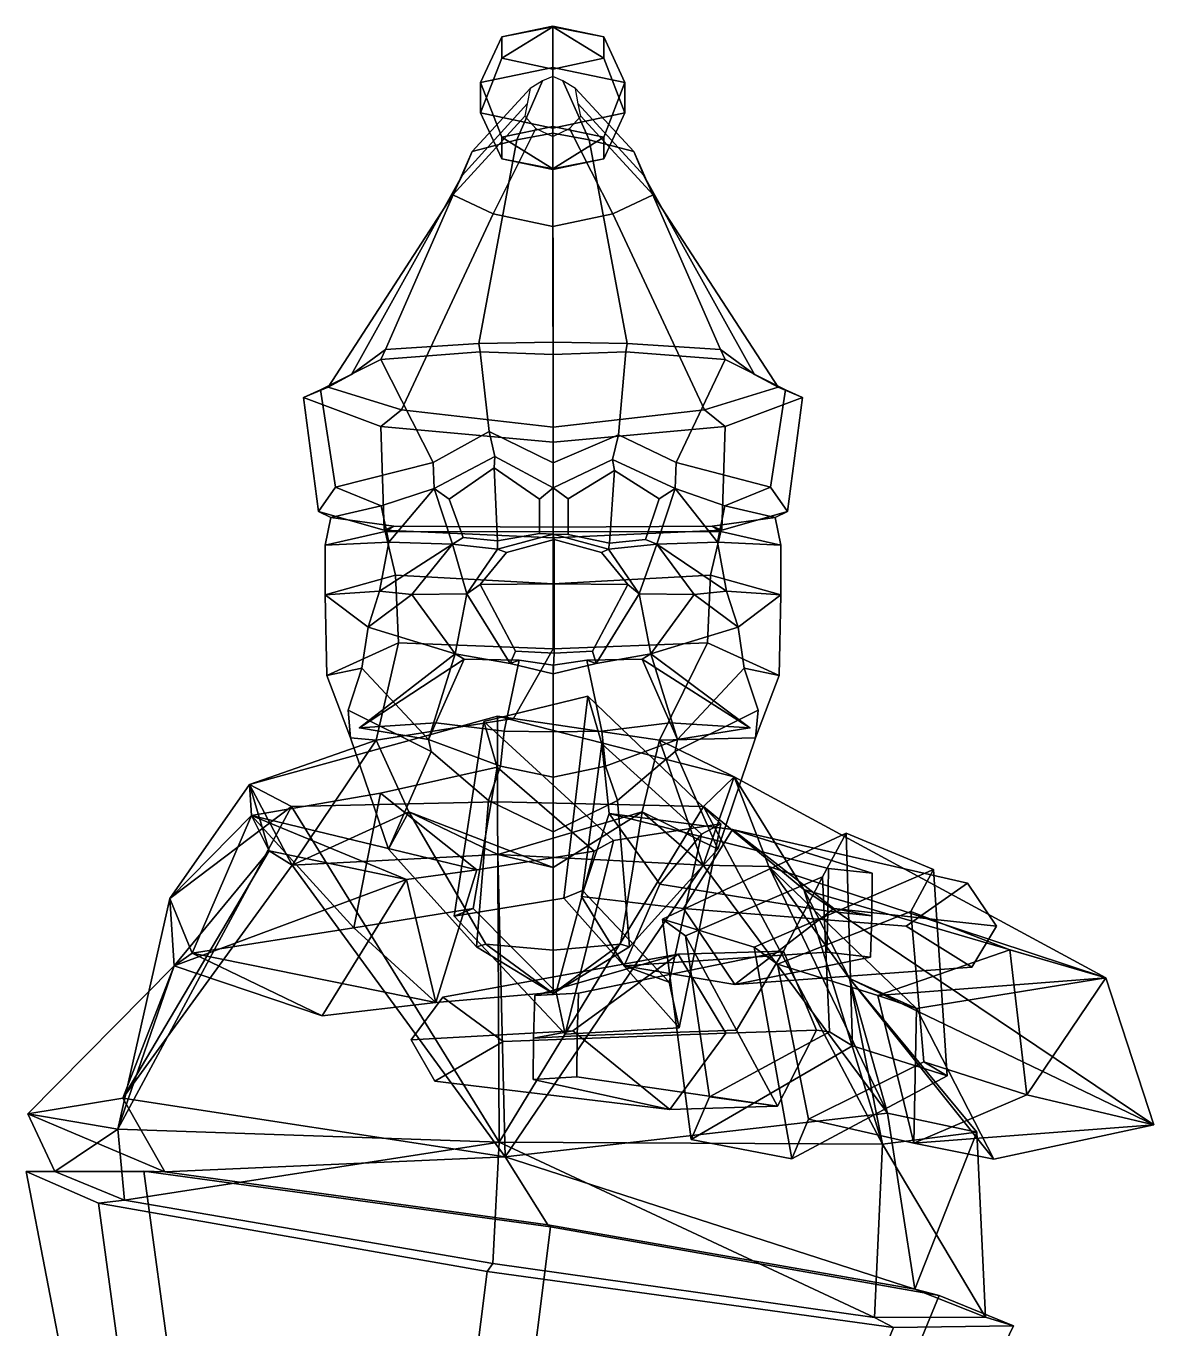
# Model space of a CAD drawing. Extents: x -128 to 173, y -163 to 358.
# Drawn here: x -127.5 to 173.1, y 11 to 358.3 of the extents above; entities that cross this region are included whole.
import ezdxf

# ---------------------------------------------------------------- set-up
doc = ezdxf.new("R2010")
doc.units = 0

msp = doc.modelspace()

# ---------------------------------------------------------------- linework, layer by layer
for p in [(-38.664623, 171.197937, 58.310482), (65.341949, 171.197937, 58.310482)]:
    msp.add_point(p)
for points in [[(-0.743789, 355.397247, -48.067139), (12.865103, 358.261719, -54.959915), (12.865105, 347.254913, -66.2304), (-6.380795, 343.203949, -56.482605)], [(12.865096, 346.803864, -27.388962), (12.8651, 358.07486, -38.871239), (-0.743792, 349.668304, -34.281689)], [(-0.743792, 349.668304, -34.281689), (12.8651, 358.07486, -38.871239), (-0.743789, 355.397247, -48.067139)], [(12.8651, 358.07486, -38.871239), (12.865103, 358.261719, -54.959915), (-0.743789, 355.397247, -48.067139)], [(12.865096, 346.803864, -27.388962), (26.474022, 349.668304, -34.281685), (12.8651, 358.07486, -38.871239)], [(12.8651, 358.07486, -38.871239), (26.474024, 355.397217, -48.067135), (12.865103, 358.261719, -54.959915)], [(26.474022, 349.668304, -34.281685), (26.474024, 355.397217, -48.067135), (12.8651, 358.07486, -38.871239)], [(26.474024, 355.397217, -48.067135), (32.110996, 343.203949, -56.482601), (12.865105, 347.254913, -66.2304), (12.865103, 358.261719, -54.959915)], [(-6.3808, 335.10202, -36.986961), (-0.743792, 349.668304, -34.281689), (-0.743789, 355.397247, -48.067139), (-6.380795, 343.203949, -56.482605)], [(32.110992, 335.10199, -36.986958), (32.110996, 343.203949, -56.482601), (26.474024, 355.397217, -48.067135), (26.474022, 349.668304, -34.281685)], [(12.865096, 331.051056, -27.239195), (12.865096, 346.803864, -27.388962), (-0.743792, 349.668304, -34.281689), (-6.3808, 335.10202, -36.986961)], [(12.865096, 331.051056, -27.239195), (32.110992, 335.10199, -36.986958), (26.474022, 349.668304, -34.281685), (12.865096, 346.803864, -27.388962)], [(-0.743788, 328.637604, -59.187824), (-6.380795, 343.203949, -56.482605), (12.865105, 347.254913, -66.2304), (12.865105, 331.502106, -66.080605)], [(12.855111, 344.820496, -34.421879), (10.159689, 343.656372, -34.913033), (3.280435, 327.916962, 22.08075), (12.906942, 329.727936, 25.074223)], [(12.855111, 344.820496, -34.421879), (12.906942, 329.727936, 25.074223), (22.533449, 327.916962, 22.080751), (15.550533, 343.656372, -34.913033)], [(26.474024, 328.637604, -59.18782), (12.865105, 331.502106, -66.080605), (12.865105, 347.254913, -66.2304), (32.110996, 343.203949, -56.482601)], [(6.819189, 341.661652, -35.75462), (6.069173, 337.553162, -37.487991), (-11.328551, 318.422363, 6.386693), (-8.649923, 324.813812, 16.951414)], [(10.159689, 343.656372, -34.913033), (6.819189, 341.661652, -35.75462), (-8.649923, 324.813812, 16.951414), (3.280435, 327.916962, 22.08075)], [(-6.3808, 335.10202, -36.986961), (-6.380795, 343.203949, -56.482605), (-0.743788, 328.637604, -59.187824), (-0.743791, 322.908691, -45.402378)], [(15.550533, 343.656372, -34.913033), (22.533449, 327.916962, 22.080751), (34.463806, 324.813812, 16.951416), (18.891033, 341.661652, -35.75462)], [(18.891033, 341.661652, -35.75462), (34.463806, 324.813812, 16.951416), (37.142433, 318.422363, 6.386696), (19.641048, 337.553162, -37.487991)], [(32.110992, 335.10199, -36.986958), (26.47402, 322.908691, -45.402374), (26.474024, 328.637604, -59.18782), (32.110996, 343.203949, -56.482601)], [(6.069173, 337.553162, -37.487991), (5.382513, 334.239075, -38.886204), (-13.780909, 313.266754, -2.135261), (-11.328551, 318.422363, 6.386693)], [(19.641048, 337.553162, -37.487991), (37.142433, 318.422363, 6.386696), (39.594795, 313.266724, -2.135258), (20.327709, 334.239075, -38.8862)], [(5.382513, 334.239075, -38.886204), (8.383457, 330.999481, -40.252964), (-3.063248, 308.22699, -10.465663), (-13.780909, 313.266754, -2.135261)], [(12.865096, 331.051056, -27.239195), (-6.3808, 335.10202, -36.986961), (-0.743791, 322.908691, -45.402378), (12.865099, 320.04422, -38.509651)], [(12.865096, 331.051056, -27.239195), (12.865099, 320.04422, -38.509651), (26.47402, 322.908691, -45.402374), (32.110992, 335.10199, -36.986958)], [(20.327709, 334.239075, -38.8862), (39.594795, 313.266724, -2.135258), (28.877127, 308.22699, -10.465661), (17.326761, 330.999481, -40.252964)], [(8.383457, 330.999481, -40.252964), (12.855109, 328.816986, -41.173771), (12.906939, 304.831757, -16.077789), (-3.063248, 308.22699, -10.465663)], [(12.865093, 320.231049, -54.598274), (-0.743788, 328.637604, -59.187824), (12.865105, 331.502106, -66.080605)], [(17.326761, 330.999481, -40.252964), (28.877127, 308.22699, -10.465661), (12.906939, 304.831757, -16.077789), (12.855109, 328.816986, -41.173771)], [(12.865093, 320.231049, -54.598274), (12.865105, 331.502106, -66.080605), (26.474024, 328.637604, -59.18782)], [(-31.713629, 272.040161, 47.420082), (-6.853323, 273.683594, 60.285332), (3.280435, 327.916962, 22.08075), (-8.649923, 324.813812, 16.951414)], [(12.934939, 274.014832, 67.713005), (12.906942, 329.727936, 25.074223), (3.280435, 327.916962, 22.08075), (-6.853323, 273.683594, 60.285332)], [(-0.743791, 322.908691, -45.402378), (-0.743788, 328.637604, -59.187824), (12.865093, 320.231049, -54.598274)], [(26.47402, 322.908691, -45.402374), (12.865093, 320.231049, -54.598274), (26.474024, 328.637604, -59.18782)], [(12.934939, 274.014832, 67.713005), (32.723198, 273.683594, 60.285332), (22.533449, 327.916962, 22.080751), (12.906942, 329.727936, 25.074223)], [(57.583511, 272.040161, 47.420082), (34.463806, 324.813812, 16.951416), (22.533449, 327.916962, 22.080751), (32.723198, 273.683594, 60.285332)], [(-40.754162, 265.342651, 19.972895), (-31.713629, 272.040161, 47.420082), (-8.649923, 324.813812, 16.951414), (-11.328551, 318.422363, 6.386693)], [(66.624046, 265.342651, 19.972895), (37.142433, 318.422363, 6.386696), (34.463806, 324.813812, 16.951416), (57.583511, 272.040161, 47.420082)], [(12.865099, 320.04422, -38.509651), (-0.743791, 322.908691, -45.402378), (12.865093, 320.231049, -54.598274)], [(12.865099, 320.04422, -38.509651), (12.865093, 320.231049, -54.598274), (26.47402, 322.908691, -45.402374)], [(-47.024101, 262.028198, -2.995303), (-40.754162, 265.342651, 19.972895), (-11.328551, 318.422363, 6.386693), (-13.780909, 313.266754, -2.135261)], [(72.893982, 262.028198, -2.995303), (39.594795, 313.266724, -2.135258), (37.142433, 318.422363, 6.386696), (66.624046, 265.342651, 19.972895)], [(-27.436186, 255.949097, -23.734285), (-47.024101, 262.028198, -2.995303), (-13.780909, 313.266754, -2.135261), (-3.063248, 308.22699, -10.465663)], [(53.306061, 255.949097, -23.734285), (28.877127, 308.22699, -10.465661), (39.594795, 313.266724, -2.135258), (72.893982, 262.028198, -2.995303)], [(12.934939, 251.383759, -42.702702), (-27.436186, 255.949097, -23.734285), (-3.063248, 308.22699, -10.465663), (12.906939, 304.831757, -16.077789)], [(12.934939, 251.383759, -42.702702), (12.906939, 304.831757, -16.077789), (28.877127, 308.22699, -10.465661), (53.306061, 255.949097, -23.734285)], [(-32.955982, 269.361023, 52.031723), (-31.713629, 272.040161, 47.420082), (-40.754162, 265.342651, 19.972895), (-49.052841, 261.286316, 21.382843)], [(-6.464659, 271.426117, 65.190659), (-6.853323, 273.683594, 60.285332), (-31.713629, 272.040161, 47.420082), (-32.955982, 269.361023, 52.031723)], [(-4.107832, 250.14917, 69.398682), (-6.464659, 271.426117, 65.190659), (-32.955982, 269.361023, 52.031723), (-19.048567, 241.903381, 58.284237)], [(12.934939, 270.677948, 71.30616), (12.934939, 274.014832, 67.713005), (-6.853323, 273.683594, 60.285332), (-6.464659, 271.426117, 65.190659)], [(12.934939, 241.820221, 73.622696), (12.934939, 270.677948, 71.30616), (-6.464659, 271.426117, 65.190659), (-4.107832, 250.14917, 69.398682)], [(12.934939, 270.677948, 71.30616), (32.334534, 271.426117, 65.190659), (32.723198, 273.683594, 60.285332), (12.934939, 274.014832, 67.713005)], [(12.934939, 241.820221, 73.622696), (30.381435, 249.344788, 69.469055), (32.334534, 271.426117, 65.190659), (12.934939, 270.677948, 71.30616)], [(30.381435, 249.344788, 69.469055), (45.790485, 241.903381, 58.284245), (58.825863, 269.360992, 52.031723), (32.334534, 271.426117, 65.190659)], [(32.334534, 271.426117, 65.190659), (58.825863, 269.360992, 52.031723), (57.583511, 272.040161, 47.420082), (32.723198, 273.683594, 60.285332)], [(58.825863, 269.360992, 52.031723), (74.922722, 261.286316, 21.382843), (66.624046, 265.342651, 19.972895), (57.583511, 272.040161, 47.420082)], [(-19.048567, 241.903381, 58.284237), (-32.955982, 269.361023, 52.031723), (-49.052841, 261.286316, 21.382843), (-45.005775, 235.331482, 39.724186)], [(45.790485, 241.903381, 58.284245), (70.875664, 235.331482, 39.724186), (74.922722, 261.286316, 21.382843), (58.825863, 269.360992, 52.031723)], [(-49.052841, 261.286316, 21.382843), (-40.754162, 265.342651, 19.972895), (-47.024101, 262.028198, -2.995303), (-53.578529, 259.27533, -4.418904)], [(74.922722, 261.286316, 21.382843), (79.44841, 259.27533, -4.418904), (72.893982, 262.028198, -2.995303), (66.624046, 265.342651, 19.972895)], [(-53.578529, 259.27533, -4.418904), (-47.024101, 262.028198, -2.995303), (-27.436186, 255.949097, -23.734285), (-32.964905, 251.497925, -27.16811)], [(-45.005775, 235.331482, 39.724186), (-49.052841, 261.286316, 21.382843), (-53.578529, 259.27533, -4.418904), (-49.579193, 228.89212, 2.422383)], [(79.44841, 259.27533, -4.418904), (58.834782, 251.497925, -27.16811), (53.306061, 255.949097, -23.734285), (72.893982, 262.028198, -2.995303)], [(70.875664, 235.331482, 39.724186), (75.449074, 228.89212, 2.422383), (79.44841, 259.27533, -4.418904), (74.922722, 261.286316, 21.382843)], [(-49.579193, 228.89212, 2.422383), (-53.578529, 259.27533, -4.418904), (-32.964905, 251.497925, -27.16811), (-32.069576, 223.884888, -23.391479)], [(75.449074, 228.89212, 2.422383), (57.939457, 223.884888, -23.391479), (58.834782, 251.497925, -27.16811), (79.44841, 259.27533, -4.418904)], [(-32.964905, 251.497925, -27.16811), (-27.436186, 255.949097, -23.734285), (12.934939, 251.383759, -42.702702), (12.934939, 247.385101, -46.92223)], [(58.834782, 251.497925, -27.16811), (12.934939, 247.385101, -46.92223), (12.934939, 251.383759, -42.702702), (53.306061, 255.949097, -23.734285)], [(-32.069576, 223.884888, -23.391479), (-32.964905, 251.497925, -27.16811), (12.934939, 247.385101, -46.92223), (12.934937, 221.876862, -43.059414)], [(-4.107832, 250.14917, 69.398682), (-19.048567, 241.903381, 58.284237), (-18.755857, 234.970032, 56.784252), (-2.539142, 243.503021, 68.747849)], [(12.934939, 241.820221, 73.622696), (-4.107832, 250.14917, 69.398682), (-2.539142, 243.503021, 68.747849), (12.934939, 235.211884, 70.898994)], [(57.939457, 223.884888, -23.391479), (12.934937, 221.876862, -43.059414), (12.934939, 247.385101, -46.92223), (58.834782, 251.497925, -27.16811)], [(12.934939, 241.820221, 73.622696), (12.934939, 235.211884, 70.898994), (28.81274, 242.696167, 68.761925), (30.381435, 249.344788, 69.469055)], [(30.381435, 249.344788, 69.469055), (28.81274, 242.696167, 68.761925), (45.497772, 234.970032, 56.784252), (45.790485, 241.903381, 58.284245)], [(-2.79799, 240.530457, 66.285049), (-2.539142, 243.503021, 68.747849), (-18.755857, 234.970032, 56.784252), (-14.735122, 232.161743, 56.469471)], [(-2.79799, 240.530457, 66.285049), (9.349884, 232.158569, 67.911079), (12.934939, 235.211884, 70.898994), (-2.539142, 243.503021, 68.747849)], [(-32.840237, 230.393463, 40.144688), (-18.755857, 234.970032, 56.784252), (-19.048567, 241.903381, 58.284237), (-45.005775, 235.331482, 39.724186)], [(-1.898633, 221.037354, 64.455521), (-2.79799, 240.530457, 66.285049), (-14.735122, 232.161743, 56.469471), (-10.98812, 221.971924, 59.363293)], [(9.349884, 232.158569, 67.911079), (-2.79799, 240.530457, 66.285049), (-1.898633, 221.037354, 64.455521), (9.349884, 223.041321, 68.75528)], [(29.319613, 239.835327, 66.084), (28.81274, 242.696167, 68.761925), (12.934939, 235.211884, 70.898994), (16.973131, 232.277832, 68.091393)], [(16.973131, 232.277832, 68.091393), (16.973131, 222.773224, 69.133636), (28.002598, 220.424988, 63.825306), (29.319613, 239.835327, 66.084)], [(28.002598, 220.424988, 63.825306), (37.564922, 221.421021, 57.538586), (41.238956, 232.28125, 53.965977), (29.319613, 239.835327, 66.084)], [(29.319613, 239.835327, 66.084), (41.238956, 232.28125, 53.965977), (45.497772, 234.970032, 56.784252), (28.81274, 242.696167, 68.761925)], [(58.710114, 230.393463, 40.144688), (70.875664, 235.331482, 39.724186), (45.790485, 241.903381, 58.284245), (45.497772, 234.970032, 56.784252)], [(-45.005775, 235.331482, 39.724186), (-49.579193, 228.89212, 2.422383), (-46.273651, 227.229004, 3.228432), (-32.840237, 230.393463, 40.144688)], [(-30.867485, 220.691833, 40.471348), (-18.755857, 234.970032, 56.784252), (-32.840237, 230.393463, 40.144688)], [(-13.825591, 220.131226, 60.364635), (-18.755857, 234.970032, 56.784252), (-30.867485, 220.691833, 40.471348)], [(-10.98812, 221.971924, 59.363293), (-14.735122, 232.161743, 56.469471), (-18.755857, 234.970032, 56.784252), (-13.825591, 220.131226, 60.364635)], [(9.349884, 223.041321, 68.75528), (12.934938, 222.793884, 71.959679), (12.934939, 235.211884, 70.898994), (9.349884, 232.158569, 67.911079)], [(16.973131, 222.773224, 69.133636), (16.973131, 232.277832, 68.091393), (12.934939, 235.211884, 70.898994), (12.934938, 222.793884, 71.959679)], [(37.564922, 221.421021, 57.538586), (40.567509, 220.131226, 60.364635), (45.497772, 234.970032, 56.784252), (41.238956, 232.28125, 53.965977)], [(40.567509, 220.131226, 60.364635), (56.737358, 220.691833, 40.471348), (45.497772, 234.970032, 56.784252)], [(56.737358, 220.691833, 40.471348), (58.710114, 230.393463, 40.144688), (45.497772, 234.970032, 56.784252)], [(70.875664, 235.331482, 39.724186), (58.710114, 230.393463, 40.144688), (72.143539, 227.229004, 3.228432), (75.449074, 228.89212, 2.422383)], [(-32.840237, 230.393463, 40.144688), (-46.273651, 227.229004, 3.228432), (-47.778061, 219.875671, 4.277507), (-30.867485, 220.691833, 40.471348)], [(58.710114, 230.393463, 40.144688), (56.737358, 220.691833, 40.471348), (73.647942, 219.875671, 4.277507), (72.143539, 227.229004, 3.228432)], [(-49.579193, 228.89212, 2.422383), (-32.069576, 223.884888, -23.391479), (-29.483448, 224.933716, -23.084578), (-46.273651, 227.229004, 3.228432)], [(-47.778061, 219.875671, 4.277507), (-46.273651, 227.229004, 3.228432), (-29.483448, 224.933716, -23.084578), (-31.795811, 223.555054, -25.512135)], [(75.449074, 228.89212, 2.422383), (72.143539, 227.229004, 3.228432), (55.353329, 224.933716, -23.084576), (57.939457, 223.884888, -23.391479)], [(73.647942, 219.875671, 4.277507), (57.665684, 223.555054, -25.512135), (55.353329, 224.933716, -23.084576), (72.143539, 227.229004, 3.228432)], [(-47.799843, 206.681763, 6.456439), (-47.778061, 219.875671, 4.277507), (-31.795811, 223.555054, -25.512135), (-29.051033, 211.858002, -26.995863)], [(-32.069576, 223.884888, -23.391479), (12.934937, 221.876862, -43.059414), (12.934937, 224.707184, -40.24398), (-29.483448, 224.933716, -23.084578)], [(-31.795811, 223.555054, -25.512135), (-29.483448, 224.933716, -23.084578), (12.934937, 224.707184, -40.24398), (12.934937, 223.480896, -40.589771)], [(-29.051033, 211.858002, -26.995863), (-31.795811, 223.555054, -25.512135), (12.934937, 223.480896, -40.589771), (12.93493, 209.604675, -39.130447)], [(-1.898633, 221.037354, 64.455521), (-1.865741, 218.850311, 66.651352), (12.934938, 222.793884, 71.959679), (9.349884, 223.041321, 68.75528)], [(13.193321, 221.407532, 86.351501), (12.934938, 222.793884, 71.959679), (-1.865741, 218.850311, 66.651352), (0.570447, 217.973267, 82.834984)], [(54.92091, 211.858002, -26.995863), (12.93493, 209.604675, -39.130447), (12.934937, 223.480896, -40.589771), (57.665684, 223.555054, -25.512135)], [(57.939457, 223.884888, -23.391479), (55.353329, 224.933716, -23.084576), (12.934937, 224.707184, -40.24398), (12.934937, 221.876862, -43.059414)], [(57.665684, 223.555054, -25.512135), (12.934937, 223.480896, -40.589771), (12.934937, 224.707184, -40.24398), (55.353329, 224.933716, -23.084576)], [(13.193321, 221.407532, 86.351501), (25.816193, 217.973267, 82.834984), (27.735617, 218.850311, 66.651352), (12.934938, 222.793884, 71.959679)], [(28.002598, 220.424988, 63.825306), (16.973131, 222.773224, 69.133636), (12.934938, 222.793884, 71.959679), (27.735617, 218.850311, 66.651352)], [(73.669724, 206.681763, 6.456439), (54.92091, 211.858002, -26.995863), (57.665684, 223.555054, -25.512135), (73.647942, 219.875671, 4.277507)], [(-30.867485, 220.691833, 40.471348), (-47.778061, 219.875671, 4.277507), (-47.799843, 206.681763, 6.456439), (-33.309254, 207.592651, 40.320171)], [(-33.309254, 207.592651, 40.320171), (-13.825591, 220.131226, 60.364635), (-30.867485, 220.691833, 40.471348)], [(-24.655277, 206.77594, 63.541187), (-13.825591, 220.131226, 60.364635), (-33.309254, 207.592651, 40.320171)], [(-24.655277, 206.77594, 63.541187), (-10.023517, 206.92926, 66.575623), (-13.825591, 220.131226, 60.364635)], [(-1.898633, 221.037354, 64.455521), (-10.98812, 221.971924, 59.363293), (-13.825591, 220.131226, 60.364635), (-1.865741, 218.850311, 66.651352)], [(-10.023517, 206.92926, 66.575623), (-1.865741, 218.850311, 66.651352), (-13.825591, 220.131226, 60.364635)], [(-6.505881, 209.408936, 84.032318), (0.570447, 217.973267, 82.834984), (-1.865741, 218.850311, 66.651352), (-10.023517, 206.92926, 66.575623)], [(13.193321, 209.590637, 90.481529), (13.193321, 221.407532, 86.351501), (0.570447, 217.973267, 82.834984), (-6.505881, 209.408936, 84.032318)], [(13.193321, 209.590637, 90.481529), (32.892521, 209.408936, 84.032318), (25.816193, 217.973267, 82.834984), (13.193321, 221.407532, 86.351501)], [(32.892521, 209.408936, 84.032318), (35.893394, 206.92926, 66.575623), (27.735617, 218.850311, 66.651352), (25.816193, 217.973267, 82.834984)], [(28.002598, 220.424988, 63.825306), (27.735617, 218.850311, 66.651352), (40.567509, 220.131226, 60.364635), (37.564922, 221.421021, 57.538586)], [(35.893394, 206.92926, 66.575623), (40.567509, 220.131226, 60.364635), (27.735617, 218.850311, 66.651352)], [(50.525154, 206.77594, 63.541187), (40.567509, 220.131226, 60.364635), (35.893394, 206.92926, 66.575623)], [(59.179134, 207.592651, 40.320171), (56.737358, 220.691833, 40.471348), (40.567509, 220.131226, 60.364635)], [(50.525154, 206.77594, 63.541187), (59.179134, 207.592651, 40.320171), (40.567509, 220.131226, 60.364635)], [(56.737358, 220.691833, 40.471348), (59.179134, 207.592651, 40.320171), (73.669724, 206.681763, 6.456439), (73.647942, 219.875671, 4.277507)], [(-47.363487, 185.127502, 7.819126), (-47.799843, 206.681763, 6.456439), (-29.051033, 211.858002, -26.995863), (-28.258316, 193.870331, -24.085016)], [(-28.258316, 193.870331, -24.085016), (-29.051033, 211.858002, -26.995863), (12.93493, 209.604675, -39.130447), (12.93493, 192.244629, -34.699287)], [(54.128193, 193.870331, -24.085018), (12.93493, 192.244629, -34.699287), (12.93493, 209.604675, -39.130447), (54.92091, 211.858002, -26.995863)], [(73.233376, 185.127502, 7.819126), (54.128193, 193.870331, -24.085018), (54.92091, 211.858002, -26.995863), (73.669724, 206.681763, 6.456439)], [(2.918447, 191.66095, 79.196625), (-6.505881, 209.408936, 84.032318), (-10.023517, 206.92926, 66.575623), (1.468478, 188.342224, 66.326897)], [(13.193321, 191.139465, 84.426651), (13.193321, 209.590637, 90.481529), (-6.505881, 209.408936, 84.032318), (2.918447, 191.66095, 79.196625)], [(13.193321, 191.139465, 84.426651), (23.468195, 191.66095, 79.196625), (32.892521, 209.408936, 84.032318), (13.193321, 209.590637, 90.481529)], [(23.468195, 191.66095, 79.196625), (24.4014, 188.342224, 66.326897), (35.893394, 206.92926, 66.575623), (32.892521, 209.408936, 84.032318)], [(-33.309254, 207.592651, 40.320171), (-47.799843, 206.681763, 6.456439), (-36.375328, 198.069275, 39.763393)], [(-37.981071, 187.139404, 39.942097), (-36.375328, 198.069275, 39.763393), (-47.799843, 206.681763, 6.456439), (-47.363487, 185.127502, 7.819126)], [(-36.375328, 198.069275, 39.763393), (-24.655277, 206.77594, 63.541187), (-33.309254, 207.592651, 40.320171)], [(-13.158656, 190.962585, 60.423756), (-24.655277, 206.77594, 63.541187), (-36.375328, 198.069275, 39.763393)], [(-13.158656, 190.962585, 60.423756), (-10.023517, 206.92926, 66.575623), (-24.655277, 206.77594, 63.541187)], [(1.468478, 188.342224, 66.326897), (-10.023517, 206.92926, 66.575623), (-13.158656, 190.962585, 60.423756)], [(24.4014, 188.342224, 66.326897), (39.028534, 190.962585, 60.423756), (35.893394, 206.92926, 66.575623)], [(39.028534, 190.962585, 60.423756), (50.525154, 206.77594, 63.541187), (35.893394, 206.92926, 66.575623)], [(39.028534, 190.962585, 60.423756), (62.245209, 198.069275, 39.763393), (50.525154, 206.77594, 63.541187)], [(62.245209, 198.069275, 39.763393), (59.179134, 207.592651, 40.320171), (50.525154, 206.77594, 63.541187)], [(59.179134, 207.592651, 40.320171), (62.245209, 198.069275, 39.763393), (73.669724, 206.681763, 6.456439)], [(63.850952, 187.139404, 39.942097), (73.233376, 185.127502, 7.819126), (73.669724, 206.681763, 6.456439), (62.245209, 198.069275, 39.763393)], [(-37.981071, 187.139404, 39.942097), (-20.266666, 168.136627, 66.733109), (-13.158656, 190.962585, 60.423756), (-36.375328, 198.069275, 39.763393)], [(63.850952, 187.139404, 39.942097), (62.245209, 198.069275, 39.763393), (39.028534, 190.962585, 60.423756), (46.136543, 168.136627, 66.733109)], [(-41.034946, 168.515839, 11.928239), (-47.363487, 185.127502, 7.819126), (-28.258316, 193.870331, -24.085016), (-34.219589, 167.912415, 16.493477)], [(-34.219589, 167.912415, 16.493477), (-28.258316, 193.870331, -24.085016), (12.93493, 192.244629, -34.699287), (2.360491, 173.732666, -3.18327)], [(13.193321, 191.139465, 84.426651), (2.918447, 191.66095, 79.196625), (1.468478, 188.342224, 66.326897), (12.934938, 185.554871, 72.246384)], [(41.264473, 167.912415, 16.493475), (2.360491, 173.732666, -3.18327), (12.93493, 192.244629, -34.699287), (54.128193, 193.870331, -24.085018)], [(13.193321, 191.139465, 84.426651), (12.934938, 185.554871, 72.246384), (24.4014, 188.342224, 66.326897), (23.468195, 191.66095, 79.196625)], [(66.904823, 168.515839, 11.928237), (41.264473, 167.912415, 16.493475), (54.128193, 193.870331, -24.085018), (73.233376, 185.127502, 7.819126)], [(-10.792466, 189.541931, 74.423981), (-13.158656, 190.962585, 60.423756), (-38.664623, 171.197937, 58.310482)], [(-38.664623, 171.197937, 58.310482), (-13.158656, 190.962585, 60.423756), (-20.266666, 168.136627, 66.733109)], [(-18.269669, 172.493225, 76.817993), (-10.792466, 189.541931, 74.423981), (-38.664623, 171.197937, 58.310482)], [(3.904904, 189.279663, 74.541092), (-10.792466, 189.541931, 74.423981), (-18.269669, 172.493225, 76.817993), (-0.056048, 170.30191, 85.485558)], [(-10.792466, 189.541931, 74.423981), (3.904904, 189.279663, 74.541092), (1.468478, 188.342224, 66.326897), (-13.158656, 190.962585, 60.423756)], [(-0.056048, 170.30191, 85.485558), (12.934938, 170.09845, 86.169266), (12.934938, 187.865662, 77.289658), (3.904904, 189.279663, 74.541092)], [(12.934938, 187.865662, 77.289658), (12.934938, 185.554871, 72.246384), (1.468478, 188.342224, 66.326897), (3.904904, 189.279663, 74.541092)], [(25.925924, 170.30191, 85.485558), (21.964973, 189.279663, 74.541092), (12.934938, 187.865662, 77.289658), (12.934938, 170.09845, 86.169266)], [(12.934938, 187.865662, 77.289658), (21.964973, 189.279663, 74.541092), (24.4014, 188.342224, 66.326897), (12.934938, 185.554871, 72.246384)], [(36.662346, 189.541931, 74.423981), (39.028534, 190.962585, 60.423756), (24.4014, 188.342224, 66.326897), (21.964973, 189.279663, 74.541092)], [(21.964973, 189.279663, 74.541092), (25.925924, 170.30191, 85.485558), (44.139545, 172.493225, 76.817993), (36.662346, 189.541931, 74.423981)], [(36.662346, 189.541931, 74.423981), (65.341949, 171.197937, 58.310482), (39.028534, 190.962585, 60.423756)], [(44.139545, 172.493225, 76.817993), (65.341949, 171.197937, 58.310482), (36.662346, 189.541931, 74.423981)], [(65.341949, 171.197937, 58.310482), (46.136543, 168.136627, 66.733109), (39.028534, 190.962585, 60.423756)], [(-41.034946, 168.515839, 11.928239), (-41.704296, 175.881317, 43.112377), (-37.981071, 187.139404, 39.942097), (-47.363487, 185.127502, 7.819126)], [(-37.981071, 187.139404, 39.942097), (-41.704296, 175.881317, 43.112377), (-19.583496, 164.914886, 57.72192), (-20.266666, 168.136627, 66.733109)], [(63.850952, 187.139404, 39.942097), (46.136543, 168.136627, 66.733109), (45.453373, 164.914886, 57.72192), (67.574181, 175.881317, 43.112377)], [(66.904823, 168.515839, 11.928237), (73.233376, 185.127502, 7.819126), (63.850952, 187.139404, 39.942097), (67.574181, 175.881317, 43.112377)], [(15.800182, 125.808777, 201.445099), (22.217817, 179.663574, 171.067123), (-5.509708, 172.856934, 155.759705), (-13.434077, 121.030518, 186.628159)], [(29.084761, 141.150146, 100.917564), (-5.509708, 172.856934, 155.759705), (22.217817, 179.663574, 171.067123), (57.635494, 145.60495, 117.112373)], [(15.800182, 125.808777, 201.445099), (20.817402, 127.868927, 191.428528), (25.912487, 166.899231, 168.115433), (22.217817, 179.663574, 171.067123)], [(57.635494, 145.60495, 117.112373), (22.217817, 179.663574, 171.067123), (25.912487, 166.899231, 168.115433), (52.510818, 142.866028, 127.5401)], [(-1.853932, 174.295929, 2.640849), (-1.857344, 151.509949, -48.351818), (-56.752666, 150.231354, -39.447971), (-67.981239, 156.055176, -4.367618)], [(-1.853932, 174.295929, 2.640849), (-67.981239, 156.055176, -4.367618), (-34.219589, 167.912415, 16.493477), (2.360491, 173.732666, -3.18327)], [(-19.583496, 164.914886, 57.72192), (-41.704296, 175.881317, 43.112377), (-41.034946, 168.515839, 11.928239), (-30.956879, 138.868378, 27.922665)], [(-1.853932, 174.295929, 2.640849), (61.240814, 158.185089, -1.314062), (53.064346, 150.231354, -39.447971), (-1.857344, 151.509949, -48.351818)], [(2.360491, 173.732666, -3.18327), (41.264473, 167.912415, 16.493475), (61.240814, 158.185089, -1.314062), (-1.853932, 174.295929, 2.640849)], [(45.453373, 164.914886, 57.72192), (56.826756, 138.868378, 27.922665), (66.904823, 168.515839, 11.928237), (67.574181, 175.881317, 43.112377)], [(-20.266666, 168.136627, 66.733109), (-18.269669, 172.493225, 76.817993), (-38.664623, 171.197937, 58.310482)], [(-0.056048, 170.30191, 85.485558), (-18.269669, 172.493225, 76.817993), (-20.266666, 168.136627, 66.733109), (-1.057675, 161.002869, 75.579933)], [(-13.434077, 121.030518, 186.628159), (-5.509708, 172.856934, 155.759705), (-1.948117, 160.690735, 152.871414), (-8.332205, 123.082336, 176.455978)], [(29.084761, 141.150146, 100.917564), (23.879034, 138.324463, 111.523712), (-1.948117, 160.690735, 152.871414), (-5.509708, 172.856934, 155.759705)], [(12.934938, 170.09845, 86.169266), (-0.056048, 170.30191, 85.485558), (-1.057675, 161.002869, 75.579933), (12.934938, 158.036072, 81.0513)], [(12.934938, 170.09845, 86.169266), (12.934938, 158.036072, 81.0513), (26.927551, 161.002869, 75.579933), (25.925924, 170.30191, 85.485558)], [(25.925924, 170.30191, 85.485558), (26.927551, 161.002869, 75.579933), (46.136543, 168.136627, 66.733109), (44.139545, 172.493225, 76.817993)], [(46.136543, 168.136627, 66.733109), (65.341949, 171.197937, 58.310482), (44.139545, 172.493225, 76.817993)], [(-67.981239, 156.055176, -4.367618), (-56.614574, 134.609741, 56.099499), (-34.219589, 167.912415, 16.493477)], [(-56.614574, 134.609741, 56.099499), (-25.53787, 148.805389, 38.9095), (-34.219589, 167.912415, 16.493477)], [(-30.956879, 138.868378, 27.922665), (-41.034946, 168.515839, 11.928239), (-34.219589, 167.912415, 16.493477), (-25.53787, 148.805389, 38.9095)], [(-4.23997, 151.851379, 77.627785), (-1.057675, 161.002869, 75.579933), (-20.266666, 168.136627, 66.733109), (-19.583496, 164.914886, 57.72192)], [(20.504345, 126.210876, 179.744583), (27.91478, 148.391113, 162.210938), (25.912487, 166.899231, 168.115433), (20.817402, 127.868927, 191.428528)], [(41.391033, 129.560242, 135.998199), (52.510818, 142.866028, 127.5401), (25.912487, 166.899231, 168.115433), (27.91478, 148.391113, 162.210938)], [(30.109844, 151.851379, 77.627785), (45.453373, 164.914886, 57.72192), (46.136543, 168.136627, 66.733109), (26.927551, 161.002869, 75.579933)], [(56.826756, 138.868378, 27.922665), (36.64959, 148.805389, 38.9095), (41.264473, 167.912415, 16.493475), (66.904823, 168.515839, 11.928237)], [(52.935226, 134.609741, 56.099495), (41.264473, 167.912415, 16.493475), (36.64959, 148.805389, 38.9095)], [(61.240814, 158.185089, -1.314062), (41.264473, 167.912415, 16.493475), (52.935226, 134.609741, 56.099495)], [(-7.425096, 112.866852, 59.67458), (-4.23997, 151.851379, 77.627785), (-19.583496, 164.914886, 57.72192), (-30.956879, 138.868378, 27.922665)], [(33.294971, 112.866852, 59.67458), (56.826756, 138.868378, 27.922665), (45.453373, 164.914886, 57.72192), (30.109844, 151.851379, 77.627785)], [(-8.332205, 123.082336, 176.455978), (-1.948117, 160.690735, 152.871414), (-33.077259, 153.753845, 135.839035), (-40.122276, 117.862122, 160.127151)], [(-33.077259, 153.753845, 135.839035), (-1.948117, 160.690735, 152.871414), (23.879034, 138.324463, 111.523712), (-7.346306, 133.37146, 94.056488)], [(12.934938, 143.50589, 83.993996), (12.934938, 158.036072, 81.0513), (-1.057675, 161.002869, 75.579933), (-4.23997, 151.851379, 77.627785)], [(12.934938, 143.50589, 83.993996), (30.109844, 151.851379, 77.627785), (26.927551, 161.002869, 75.579933), (12.934938, 158.036072, 81.0513)], [(70.446381, 134.281921, 43.096336), (61.240814, 158.185089, -1.314062), (52.935226, 134.609741, 56.099495)], [(79.749977, 128.119324, -33.102905), (53.064346, 150.231354, -39.447971), (61.240814, 158.185089, -1.314062)], [(70.446381, 134.281921, 43.096336), (160.216965, 104.594208, 42.211906), (61.240814, 158.185089, -1.314062)], [(79.749977, 128.119324, -33.102905), (61.240814, 158.185089, -1.314062), (160.216965, 104.594208, 42.211906)], [(-89.191483, 125.704834, -22.739199), (-67.981239, 156.055176, -4.367618), (-56.752666, 150.231354, -39.447971)], [(-89.191483, 125.704834, -22.739199), (-67.425117, 147.873352, 96.107742), (-67.981239, 156.055176, -4.367618)], [(-62.759533, 138.405731, 27.906996), (-56.614574, 134.609741, 56.099499), (-67.981239, 156.055176, -4.367618)], [(-62.759533, 138.405731, 27.906996), (-67.981239, 156.055176, -4.367618), (-67.425117, 147.873352, 96.107742)], [(-7.346306, 133.37146, 94.056488), (-67.425117, 147.873352, 96.107742), (-33.077259, 153.753845, 135.839035)], [(-40.122276, 117.862122, 160.127151), (-33.077259, 153.753845, 135.839035), (-67.425117, 147.873352, 96.107742)], [(-103.070976, 64.208801, -70.293022), (-56.752666, 150.231354, -39.447971), (-1.4584, 60.731461, -105.663406)], [(-103.070976, 64.208801, -70.293022), (-89.191483, 125.704834, -22.739199), (-56.752666, 150.231354, -39.447971)], [(-1.4584, 60.731461, -105.663406), (-56.752666, 150.231354, -39.447971), (-1.857344, 151.509949, -48.351818)], [(12.934938, 100.349686, 62.916515), (12.934938, 143.50589, 83.993996), (-4.23997, 151.851379, 77.627785), (-7.425096, 112.866852, 59.67458)], [(-1.4584, 60.731461, -105.663406), (-1.857344, 151.509949, -48.351818), (53.064346, 150.231354, -39.447971)], [(100.73909, 60.260117, -72.368553), (-1.4584, 60.731461, -105.663406), (53.064346, 150.231354, -39.447971)], [(12.934938, 100.349686, 62.916515), (33.294971, 112.866852, 59.67458), (30.109844, 151.851379, 77.627785), (12.934938, 143.50589, 83.993996)], [(100.73909, 60.260117, -72.368553), (53.064346, 150.231354, -39.447971), (79.749977, 128.119324, -33.102905)], [(-89.191483, 125.704834, -22.739199), (-83.237717, 111.16748, 111.690948), (-67.425117, 147.873352, 96.107742)], [(-40.122276, 117.862122, 160.127151), (-67.425117, 147.873352, 96.107742), (-83.237717, 111.16748, 111.690948)], [(-62.759533, 138.405731, 27.906996), (-67.425117, 147.873352, 96.107742), (-26.134796, 130.769806, 69.616287)], [(-7.346306, 133.37146, 94.056488), (-26.134796, 130.769806, 69.616287), (-67.425117, 147.873352, 96.107742)], [(-1.823221, 137.396484, 63.117805), (-25.53787, 148.805389, 38.9095), (-56.614574, 134.609741, 56.099499)], [(-7.425096, 112.866852, 59.67458), (-30.956879, 138.868378, 27.922665), (-25.53787, 148.805389, 38.9095), (-5.00615, 113.559143, 43.767895)], [(-5.00615, 113.559143, 43.767895), (-25.53787, 148.805389, 38.9095), (12.934938, 133.96167, 17.824745), (12.934938, 111.924988, 39.471821)], [(12.934938, 133.96167, 17.824745), (-25.53787, 148.805389, 38.9095), (-1.823221, 137.396484, 63.117805)], [(12.934938, 133.96167, 17.824745), (-1.823221, 137.396484, 63.117805), (36.64959, 148.805389, 38.9095)], [(-1.823221, 137.396484, 63.117805), (52.935226, 134.609741, 56.099495), (36.64959, 148.805389, 38.9095)], [(30.876026, 113.559143, 43.767895), (12.934938, 111.924988, 39.471821), (12.934938, 133.96167, 17.824745), (36.64959, 148.805389, 38.9095)], [(47.677219, 123.085083, 206.186554), (60.805481, 144.123291, 179.643997), (27.91478, 148.391113, 162.210938), (20.504345, 126.210876, 179.744583)], [(86.189163, 122.34079, 129.120987), (41.391033, 129.560242, 135.998199), (27.91478, 148.391113, 162.210938), (86.308243, 133.699646, 129.488937)], [(97.955917, 132.452515, 134.987915), (86.308243, 133.699646, 129.488937), (27.91478, 148.391113, 162.210938), (60.805481, 144.123291, 179.643997)], [(33.294971, 112.866852, 59.67458), (30.876026, 113.559143, 43.767895), (36.64959, 148.805389, 38.9095), (56.826756, 138.868378, 27.922665)], [(16.155424, 89.532928, 141.076675), (29.084761, 141.150146, 100.917564), (57.635494, 145.60495, 117.112373), (46.545643, 91.24826, 156.605591)], [(31.853161, 107.740662, 158.225311), (43.912289, 103.399429, 157.763458), (52.510818, 142.866028, 127.5401), (41.391033, 129.560242, 135.998199)], [(66.514648, 112.740417, 63.495754), (42.111286, 120.230377, 84.605896), (91.014481, 143.15271, 133.682983), (114.351723, 133.402679, 113.440109)], [(42.111286, 120.230377, 84.605896), (48.276897, 115.774078, 93.805229), (84.744225, 131.465332, 130.620193), (91.014481, 143.15271, 133.682983)], [(46.545643, 91.24826, 156.605591), (57.635494, 145.60495, 117.112373), (52.510818, 142.866028, 127.5401), (43.912289, 103.399429, 157.763458)], [(107.012917, 118.369995, 213.971466), (123.374573, 129.757599, 205.129807), (60.805481, 144.123291, 179.643997), (47.677219, 123.085083, 206.186554)], [(131.152328, 118.369995, 188.633713), (87.777657, 123.085083, 155.50705), (60.805481, 144.123291, 179.643997), (123.374573, 129.757599, 205.129807)], [(97.90638, 121.091888, 134.515182), (97.955917, 132.452515, 134.987915), (60.805481, 144.123291, 179.643997), (87.777657, 123.085083, 155.50705)], [(92.76152, 86.442184, 159.084076), (91.014481, 143.15271, 133.682983), (84.744225, 131.465332, 130.620193), (86.648285, 90.176941, 150.228088)], [(92.76152, 86.442184, 159.084076), (117.992432, 78.400146, 139.190796), (114.351723, 133.402679, 113.440109), (91.014481, 143.15271, 133.682983)], [(16.155424, 89.532928, 141.076675), (13.723711, 100.785828, 142.135925), (23.879034, 138.324463, 111.523712), (29.084761, 141.150146, 100.917564)], [(-101.734749, 72.469971, 83.87867), (-62.759533, 138.405731, 27.906996), (-88.03685, 107.746704, 9.193849)], [(-101.734749, 72.469971, 83.87867), (-56.614574, 134.609741, 56.099499), (-62.759533, 138.405731, 27.906996)], [(-88.03685, 107.746704, 9.193849), (-62.759533, 138.405731, 27.906996), (-26.134796, 130.769806, 69.616287)], [(0.198082, 56.848587, 112.759018), (-1.823221, 137.396484, 63.117805), (-56.614574, 134.609741, 56.099499)], [(-7.346306, 133.37146, 94.056488), (23.879034, 138.324463, 111.523712), (13.723711, 100.785828, 142.135925), (-18.330221, 98.010742, 125.542816)], [(0.198082, 56.848587, 112.759018), (52.935226, 134.609741, 56.099495), (-1.823221, 137.396484, 63.117805)], [(0.198082, 56.848587, 112.759018), (-56.614574, 134.609741, 56.099499), (-101.734749, 72.469971, 83.87867)], [(-18.330221, 98.010742, 125.542816), (-26.134796, 130.769806, 69.616287), (-7.346306, 133.37146, 94.056488)], [(0.198082, 56.848587, 112.759018), (102.075317, 68.521301, 81.803139), (52.935226, 134.609741, 56.099495)], [(102.075317, 68.521301, 81.803139), (70.446381, 134.281921, 43.096336), (52.935226, 134.609741, 56.099495)], [(66.514648, 112.740417, 63.495754), (114.351723, 133.402679, 113.440109), (108.324455, 122.276215, 110.454079), (72.772392, 108.169678, 72.851151)], [(102.075317, 68.521301, 81.803139), (91.966354, 104.393127, 4.031065), (70.446381, 134.281921, 43.096336)], [(91.966354, 104.393127, 4.031065), (109.767342, 96.410126, 51.39658), (70.446381, 134.281921, 43.096336)], [(70.446381, 134.281921, 43.096336), (109.767342, 96.410126, 51.39658), (160.216965, 104.594208, 42.211906)], [(97.90638, 121.091888, 134.515182), (86.189163, 122.34079, 129.120987), (86.308243, 133.699646, 129.488937), (97.955917, 132.452515, 134.987915)], [(117.992432, 78.400146, 139.190796), (111.770714, 82.154327, 130.195877), (108.324455, 122.276215, 110.454079), (114.351723, 133.402679, 113.440109)], [(-48.637577, 94.424423, 89.79493), (-88.03685, 107.746704, 9.193849), (-26.134796, 130.769806, 69.616287)], [(-18.330221, 98.010742, 125.542816), (-48.637577, 94.424423, 89.79493), (-26.134796, 130.769806, 69.616287)], [(85.89621, 111.366913, 129.267548), (31.853161, 107.740662, 158.225311), (41.391033, 129.560242, 135.998199), (86.189163, 122.34079, 129.120987)], [(61.834454, 90.655334, 89.768967), (74.387825, 111.699707, 115.098663), (84.744225, 131.465332, 130.620193), (48.276897, 115.774078, 93.805229)], [(83.142204, 90.655319, 133.702332), (86.648285, 90.176941, 150.228088), (84.744225, 131.465332, 130.620193), (74.387825, 111.699707, 115.098663)], [(124.571983, 107.363556, 203.11618), (131.152328, 118.369995, 188.633713), (123.374573, 129.757599, 205.129807), (107.012917, 118.369995, 213.971466)], [(-103.070976, 64.208801, -70.293022), (-88.03685, 107.746704, 9.193849), (-89.191483, 125.704834, -22.739199)], [(-88.03685, 107.746704, 9.193849), (-83.237717, 111.16748, 111.690948), (-89.191483, 125.704834, -22.739199)], [(16.155424, 89.532928, 141.076675), (46.545643, 91.24826, 156.605591), (15.800182, 125.808777, 201.445099), (-13.434077, 121.030518, 186.628159)], [(46.545643, 91.24826, 156.605591), (43.912289, 103.399429, 157.763458), (20.817402, 127.868927, 191.428528), (15.800182, 125.808777, 201.445099)], [(31.853161, 107.740662, 158.225311), (20.504345, 126.210876, 179.744583), (20.817402, 127.868927, 191.428528), (43.912289, 103.399429, 157.763458)], [(61.382481, 102.759323, 175.827744), (47.677219, 123.085083, 206.186554), (20.504345, 126.210876, 179.744583), (31.853161, 107.740662, 158.225311)], [(100.73909, 60.260117, -72.368553), (79.749977, 128.119324, -33.102905), (91.966354, 104.393127, 4.031065)], [(79.749977, 128.119324, -33.102905), (160.216965, 104.594208, 42.211906), (173.080475, 65.404968, 30.490507)], [(91.966354, 104.393127, 4.031065), (79.749977, 128.119324, -33.102905), (173.080475, 65.404968, 30.490507)], [(-18.330221, 98.010742, 125.542816), (13.723711, 100.785828, 142.135925), (-8.332205, 123.082336, 176.455978), (-40.122276, 117.862122, 160.127151)], [(16.155424, 89.532928, 141.076675), (-13.434077, 121.030518, 186.628159), (-8.332205, 123.082336, 176.455978), (13.723711, 100.785828, 142.135925)], [(124.571983, 107.363556, 203.11618), (107.012917, 118.369995, 213.971466), (47.677219, 123.085083, 206.186554), (61.382481, 102.759323, 175.827744)], [(124.571983, 107.363556, 203.11618), (61.382481, 102.759323, 175.827744), (87.777657, 123.085083, 155.50705), (131.152328, 118.369995, 188.633713)], [(97.584412, 110.115967, 134.77301), (97.90638, 121.091888, 134.515182), (87.777657, 123.085083, 155.50705), (61.382481, 102.759323, 175.827744)], [(134.671051, 112.009003, 87.92215), (99.486748, 99.876404, 49.998966), (72.772392, 108.169678, 72.851151), (108.324455, 122.276215, 110.454079)], [(97.584412, 110.115967, 134.77301), (85.89621, 111.366913, 129.267548), (86.189163, 122.34079, 129.120987), (97.90638, 121.091888, 134.515182)], [(111.770714, 82.154327, 130.195877), (139.168793, 73.404953, 108.34906), (134.671051, 112.009003, 87.92215), (108.324455, 122.276215, 110.454079)], [(76.534088, 56.30127, 97.532425), (49.762653, 61.453583, 118.133369), (42.111286, 120.230377, 84.605896), (66.514648, 112.740417, 63.495754)], [(49.762653, 61.453583, 118.133369), (54.609859, 72.870544, 119.57692), (48.276897, 115.774078, 93.805229), (42.111286, 120.230377, 84.605896)], [(-18.330221, 98.010742, 125.542816), (-40.122276, 117.862122, 160.127151), (-83.237717, 111.16748, 111.690948)], [(72.719681, 70.329926, 113.051529), (61.834454, 90.655334, 89.768967), (48.276897, 115.774078, 93.805229), (54.609859, 72.870544, 119.57692)], [(-48.637577, 94.424423, 89.79493), (-83.237717, 111.16748, 111.690948), (-88.03685, 107.746704, 9.193849)], [(-18.330221, 98.010742, 125.542816), (-83.237717, 111.16748, 111.690948), (-48.637577, 94.424423, 89.79493)], [(12.934938, 100.349686, 62.916515), (-7.425096, 112.866852, 59.67458), (-5.00615, 113.559143, 43.767895)], [(12.934938, 100.349686, 62.916515), (-5.00615, 113.559143, 43.767895), (12.934938, 111.924988, 39.471821)], [(8.105692, 99.814545, 89.094772), (46.30101, 110.833038, 133.029251), (74.387825, 111.699707, 115.098663), (19.715971, 100.498657, 83.420677)], [(12.934938, 100.349686, 62.916515), (12.934938, 111.924988, 39.471821), (30.876026, 113.559143, 43.767895)], [(12.934938, 100.349686, 62.916515), (30.876026, 113.559143, 43.767895), (33.294971, 112.866852, 59.67458)], [(19.384033, 89.139099, 83.267494), (19.715971, 100.498657, 83.420677), (74.387825, 111.699707, 115.098663), (61.834454, 90.655334, 89.768967)], [(97.584412, 110.115967, 134.77301), (61.382481, 102.759323, 175.827744), (31.853161, 107.740662, 158.225311), (85.89621, 111.366913, 129.267548)], [(58.960152, 89.787415, 159.792877), (83.142204, 90.655319, 133.702332), (74.387825, 111.699707, 115.098663), (46.30101, 110.833038, 133.029251)], [(76.534088, 56.30127, 97.532425), (66.514648, 112.740417, 63.495754), (72.772392, 108.169678, 72.851151), (81.014122, 66.876526, 98.857658)], [(99.486748, 99.876404, 49.998966), (134.671051, 112.009003, 87.92215), (160.216965, 104.594208, 42.211906)], [(139.168793, 73.404953, 108.34906), (160.216965, 104.594208, 42.211906), (134.671051, 112.009003, 87.92215)], [(-101.734749, 72.469971, 83.87867), (-88.03685, 107.746704, 9.193849), (-127.042496, 68.353989, -1.566551)], [(-127.042496, 68.353989, -1.566551), (-88.03685, 107.746704, 9.193849), (-103.070976, 64.208801, -70.293022)], [(-24.870985, 88.049347, 143.429932), (-16.42437, 99.424103, 159.602783), (46.30101, 110.833038, 133.029251), (18.1919, 90.433655, 109.653175)], [(-0.401286, 87.564667, 168.444138), (58.960152, 89.787415, 159.792877), (46.30101, 110.833038, 133.029251), (-16.42437, 99.424103, 159.602783)], [(7.702737, 88.454041, 88.837784), (18.1919, 90.433655, 109.653175), (46.30101, 110.833038, 133.029251), (8.105692, 99.814545, 89.094772)], [(99.486748, 99.876404, 49.998966), (109.049911, 60.512146, 76.858192), (81.014122, 66.876526, 98.857658), (72.772392, 108.169678, 72.851151)], [(102.075317, 68.521301, 81.803139), (125.897591, 63.453445, -4.142406), (91.966354, 104.393127, 4.031065)], [(125.897591, 63.453445, -4.142406), (100.73909, 60.260117, -72.368553), (91.966354, 104.393127, 4.031065)], [(130.445267, 56.188126, 37.729778), (109.767342, 96.410126, 51.39658), (91.966354, 104.393127, 4.031065)], [(130.445267, 56.188126, 37.729778), (91.966354, 104.393127, 4.031065), (173.080475, 65.404968, 30.490507)], [(99.486748, 99.876404, 49.998966), (160.216965, 104.594208, 42.211906), (109.767342, 96.410126, 51.39658)], [(139.168793, 73.404953, 108.34906), (173.080475, 65.404968, 30.490507), (160.216965, 104.594208, 42.211906)], [(-18.527588, 77.061417, 158.031693), (-0.401286, 87.564667, 168.444138), (-16.42437, 99.424103, 159.602783), (-24.870985, 88.049347, 143.429932)], [(7.702737, 88.454041, 88.837784), (8.105692, 99.814545, 89.094772), (19.715971, 100.498657, 83.420677), (19.384033, 89.139099, 83.267494)], [(109.049911, 60.512146, 76.858192), (99.486748, 99.876404, 49.998966), (109.767342, 96.410126, 51.39658)], [(109.049911, 60.512146, 76.858192), (109.767342, 96.410126, 51.39658), (130.445267, 56.188126, 37.729778)], [(-18.527588, 77.061417, 158.031693), (-24.870985, 88.049347, 143.429932), (18.1919, 90.433655, 109.653175), (44.048199, 69.460632, 130.008942)], [(7.597251, 77.480621, 89.300232), (44.048199, 69.460632, 130.008942), (18.1919, 90.433655, 109.653175), (7.702737, 88.454041, 88.837784)], [(19.248091, 78.166809, 83.619041), (19.384033, 89.139099, 83.267494), (61.834454, 90.655334, 89.768967), (72.719681, 70.329926, 113.051529)], [(44.048199, 69.460632, 130.008942), (72.719681, 70.329926, 113.051529), (83.142204, 90.655319, 133.702332), (58.960152, 89.787415, 159.792877)], [(72.719681, 70.329926, 113.051529), (54.609859, 72.870544, 119.57692), (86.648285, 90.176941, 150.228088), (83.142204, 90.655319, 133.702332)], [(-18.527588, 77.061417, 158.031693), (44.048199, 69.460632, 130.008942), (58.960152, 89.787415, 159.792877), (-0.401286, 87.564667, 168.444138)], [(7.597251, 77.480621, 89.300232), (7.702737, 88.454041, 88.837784), (19.384033, 89.139099, 83.267494), (19.248091, 78.166809, 83.619041)], [(49.762653, 61.453583, 118.133369), (92.76152, 86.442184, 159.084076), (86.648285, 90.176941, 150.228088), (54.609859, 72.870544, 119.57692)], [(76.534088, 56.30127, 97.532425), (117.992432, 78.400146, 139.190796), (92.76152, 86.442184, 159.084076), (49.762653, 61.453583, 118.133369)], [(76.534088, 56.30127, 97.532425), (81.014122, 66.876526, 98.857658), (111.770714, 82.154327, 130.195877), (117.992432, 78.400146, 139.190796)], [(109.049911, 60.512146, 76.858192), (139.168793, 73.404953, 108.34906), (111.770714, 82.154327, 130.195877), (81.014122, 66.876526, 98.857658)], [(7.597251, 77.480621, 89.300232), (19.248091, 78.166809, 83.619041), (72.719681, 70.329926, 113.051529), (44.048199, 69.460632, 130.008942)], [(109.049911, 60.512146, 76.858192), (173.080475, 65.404968, 30.490507), (139.168793, 73.404953, 108.34906)], [(-90.521561, 52.859436, 79.130943), (-101.734749, 72.469971, 83.87867), (-127.042496, 68.353989, -1.566551)], [(-90.521561, 52.859436, 79.130943), (0.198082, 56.848587, 112.759018), (-101.734749, 72.469971, 83.87867)], [(-90.521561, 52.859436, 79.130943), (-127.042496, 68.353989, -1.566551), (-119.830711, 52.961121, 6.130208)], [(-119.830711, 52.961121, 6.130208), (-127.042496, 68.353989, -1.566551), (-103.070976, 64.208801, -70.293022)], [(109.344994, 21.551758, 62.674828), (102.075317, 68.521301, 81.803139), (0.198082, 56.848587, 112.759018)], [(109.344994, 21.551758, 62.674828), (125.897591, 63.453445, -4.142406), (102.075317, 68.521301, 81.803139)], [(-119.830711, 52.961121, 6.130208), (-103.070976, 64.208801, -70.293022), (-101.235466, 45.309479, -75.00444)], [(-101.235466, 45.309479, -75.00444), (-103.070976, 64.208801, -70.293022), (-1.4584, 60.731461, -105.663406)], [(128.229828, 14.104187, -14.293984), (100.73909, 60.260117, -72.368553), (125.897591, 63.453445, -4.142406)], [(109.049911, 60.512146, 76.858192), (130.445267, 56.188126, 37.729778), (173.080475, 65.404968, 30.490507)], [(109.344994, 21.551758, 62.674828), (128.229828, 14.104187, -14.293984), (125.897591, 63.453445, -4.142406)], [(-101.235466, 45.309479, -75.00444), (-1.4584, 60.731461, -105.663406), (-3.107877, 28.376221, -113.346275)], [(98.631088, 14.001801, -91.460556), (-3.107877, 28.376221, -113.346275), (-1.4584, 60.731461, -105.663406)], [(98.631088, 14.001801, -91.460556), (-1.4584, 60.731461, -105.663406), (100.73909, 60.260117, -72.368553)], [(128.229828, 14.104187, -14.293984), (98.631088, 14.001801, -91.460556), (100.73909, 60.260117, -72.368553)], [(-90.521561, 52.859436, 79.130943), (11.507653, 38.731323, 100.961761), (0.198082, 56.848587, 112.759018)], [(109.344994, 21.551758, 62.674828), (0.198082, 56.848587, 112.759018), (11.507653, 38.731323, 100.961761)], [(-96.111725, 53.052582, 87.967705), (-127.511261, 52.979126, 6.69691), (-116.606148, -3.204239, 2.779971), (-88.546265, -2.607651, 84.325737)], [(-127.511261, 52.979126, 6.69691), (-96.111725, 53.052582, 87.967705), (-90.521561, 52.859436, 79.130943), (-119.830711, 52.961121, 6.130208)], [(-116.606148, -3.204239, 2.779971), (-127.511261, 52.979126, 6.69691), (-108.218445, 44.521118, -86.205276), (-100.652977, -11.139099, -89.847237)], [(-108.218445, 44.521118, -86.205276), (-127.511261, 52.979126, 6.69691), (-119.830711, 52.961121, 6.130208), (-101.235466, 45.309479, -75.00444)], [(5.382, -16.215714, 110.698769), (12.215387, 38.161453, 113.209091), (-96.111725, 53.052582, 87.967705), (-88.546265, -2.607651, 84.325737)], [(12.215387, 38.161453, 113.209091), (11.507653, 38.731323, 100.961761), (-90.521561, 52.859436, 79.130943), (-96.111725, 53.052582, 87.967705)], [(-108.218445, 44.521118, -86.205276), (-101.235466, 45.309479, -75.00444), (-3.107877, 28.376221, -113.346275), (-4.605218, 26.307175, -128.892715)], [(-100.652977, -11.139099, -89.847237), (-108.218445, 44.521118, -86.205276), (-4.605218, 26.307175, -128.892715), (-11.446335, -28.07444, -131.401672)], [(12.215387, 38.161453, 113.209091), (115.810005, 19.856522, 70.51902), (109.344994, 21.551758, 62.674828), (11.507653, 38.731323, 100.961761)], [(5.382, -16.215714, 110.698769), (94.817459, -31.330284, 69.228394), (115.810005, 19.856522, 70.51902), (12.215387, 38.161453, 113.209091)], [(103.703293, 11.325073, -103.653961), (-4.605218, 26.307175, -128.892715), (-3.107877, 28.376221, -113.346275), (98.631088, 14.001801, -91.460556)], [(82.710739, -39.86174, -104.944588), (-11.446335, -28.07444, -131.401672), (-4.605218, 26.307175, -128.892715), (103.703293, 11.325073, -103.653961)], [(135.618256, 11.761734, -14.967994), (128.229828, 14.104187, -14.293984), (109.344994, 21.551758, 62.674828), (115.810005, 19.856522, 70.51902)], [(115.810005, 19.856522, 70.51902), (94.817459, -31.330284, 69.228394), (111.286057, -38.901947, -15.983651), (135.618256, 11.761734, -14.967994)], [(103.703293, 11.325073, -103.653961), (98.631088, 14.001801, -91.460556), (128.229828, 14.104187, -14.293984), (135.618256, 11.761734, -14.967994)], [(111.286057, -38.901947, -15.983651), (82.710739, -39.86174, -104.944588), (103.703293, 11.325073, -103.653961), (135.618256, 11.761734, -14.967994)]]:
    msp.add_3dface(points)

doc.saveas('drawing.dxf')
